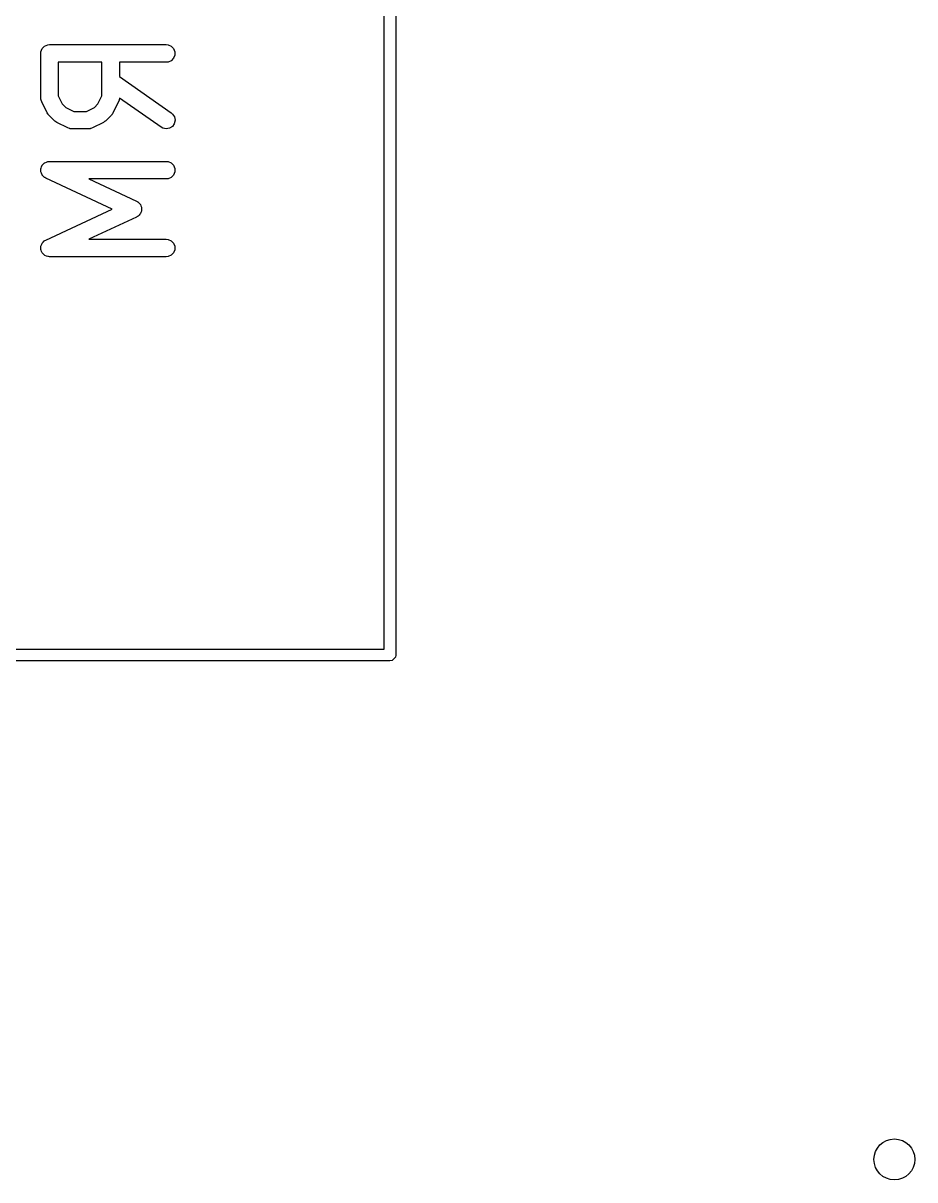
# Model space of a CAD drawing. Header units: inches. Extents: x 4.98 to 6.65, y -4.98 to -3.32.
# Drawn here: x 6.3456 to 6.6463, y -4.9337 to -4.5436 of the extents above; entities that cross this region are included whole.
import ezdxf

# ---------------------------------------------------------------- set-up
doc = ezdxf.new("R2010")
doc.units = ezdxf.units.IN
doc.header["$MEASUREMENT"] = 0
doc.layers.add('BLACK', color=250, linetype='CONTINUOUS')

msp = doc.modelspace()

# ---------------------------------------------------------------- linework, layer by layer
at = {"layer": 'BLACK', "linetype": 'CONTINUOUS'}
for p, q in [((6.47126, -3.49685), (6.47126, -4.75669)), ((6.46732, -4.75472), (6.46732, -3.49882)), ((6.35207, -4.55219), (6.35288, -4.55137)), ((6.35288, -4.55137), (6.35394, -4.55093)), ((6.35394, -4.55093), (6.35452, -4.55088)), ((6.35452, -4.55088), (6.39389, -4.55088)), ((6.39389, -4.55088), (6.39447, -4.55093)), ((6.39447, -4.55093), (6.39553, -4.55137)), ((6.39553, -4.55137), (6.39635, -4.55219)), ((6.35157, -4.55383), (6.35162, -4.55325)), ((6.35157, -4.56883), (6.35157, -4.55383)), ((6.35162, -4.55325), (6.35207, -4.55219)), ((6.39635, -4.55547), (6.39553, -4.55628)), ((6.39635, -4.55219), (6.39679, -4.55325)), ((6.39679, -4.55441), (6.39635, -4.55547)), ((6.39679, -4.55325), (6.39679, -4.55441)), ((6.37219, -4.55678), (6.35747, -4.55678)), ((6.35747, -4.55678), (6.35747, -4.56813)), ((6.37219, -4.56813), (6.37219, -4.55678)), ((6.39389, -4.55678), (6.3781, -4.55678)), ((6.3781, -4.55678), (6.3781, -4.56167)), ((6.39447, -4.55673), (6.39389, -4.55678)), ((6.39553, -4.55628), (6.39447, -4.55673)), ((6.3781, -4.56167), (6.39558, -4.57391)), ((6.35162, -4.5694), (6.35157, -4.56883)), ((6.35167, -4.5695), (6.35162, -4.5694)), ((6.35167, -4.56961), (6.35167, -4.5695)), ((6.35188, -4.57015), (6.35167, -4.56961)), ((6.35375, -4.5739), (6.35188, -4.57015)), ((6.35747, -4.56813), (6.35882, -4.57083)), ((6.35882, -4.57083), (6.36002, -4.57202)), ((6.36964, -4.57202), (6.37084, -4.57083)), ((6.37084, -4.57083), (6.37219, -4.56813)), ((6.37778, -4.57015), (6.37591, -4.5739)), ((6.37799, -4.56961), (6.37778, -4.57015)), ((6.378, -4.5695), (6.37799, -4.56961)), ((6.37804, -4.5694), (6.378, -4.5695)), ((6.37809, -4.56887), (6.37804, -4.5694)), ((6.3922, -4.57875), (6.37809, -4.56887)), ((6.35391, -4.57415), (6.35375, -4.5739)), ((6.35394, -4.57422), (6.35391, -4.57415)), ((6.35401, -4.5743), (6.35394, -4.57422)), ((6.35406, -4.57439), (6.35401, -4.5743)), ((6.35412, -4.57444), (6.35406, -4.57439)), ((6.35431, -4.57466), (6.35412, -4.57444)), ((6.35618, -4.57654), (6.35431, -4.57466)), ((6.36002, -4.57202), (6.36272, -4.57337)), ((6.36272, -4.57337), (6.36695, -4.57337)), ((6.36695, -4.57337), (6.36964, -4.57202)), ((6.37536, -4.57466), (6.37348, -4.57654)), ((6.37554, -4.57444), (6.37536, -4.57466)), ((6.3756, -4.57439), (6.37554, -4.57444)), ((6.37566, -4.5743), (6.3756, -4.57439)), ((6.37572, -4.57422), (6.37566, -4.5743)), ((6.37575, -4.57415), (6.37572, -4.57422)), ((6.37591, -4.5739), (6.37575, -4.57415)), ((6.39558, -4.57391), (6.39602, -4.57428)), ((6.39602, -4.57428), (6.39664, -4.57526)), ((6.35641, -4.57673), (6.35618, -4.57654)), ((6.35646, -4.57678), (6.35641, -4.57673)), ((6.35655, -4.57684), (6.35646, -4.57678)), ((6.35663, -4.57691), (6.35655, -4.57684)), ((6.3567, -4.57694), (6.35663, -4.57691)), ((6.35695, -4.57709), (6.3567, -4.57694)), ((6.3607, -4.57897), (6.35695, -4.57709)), ((6.36124, -4.57917), (6.3607, -4.57897)), ((6.36896, -4.57897), (6.36842, -4.57917)), ((6.37271, -4.57709), (6.36896, -4.57897)), ((6.37296, -4.57694), (6.37271, -4.57709)), ((6.37303, -4.57691), (6.37296, -4.57694)), ((6.37311, -4.57684), (6.37303, -4.57691)), ((6.3732, -4.57678), (6.37311, -4.57684)), ((6.37325, -4.57673), (6.3732, -4.57678)), ((6.37348, -4.57654), (6.37325, -4.57673)), ((6.3927, -4.57903), (6.3922, -4.57875)), ((6.39383, -4.57928), (6.3927, -4.57903)), ((6.39496, -4.57908), (6.39383, -4.57928)), ((6.39593, -4.57846), (6.39496, -4.57908)), ((6.39659, -4.57752), (6.39593, -4.57846)), ((6.39684, -4.57639), (6.39659, -4.57752)), ((6.39664, -4.57526), (6.39684, -4.57639)), ((6.36135, -4.57918), (6.36124, -4.57917)), ((6.36144, -4.57922), (6.36135, -4.57918)), ((6.36202, -4.57928), (6.36144, -4.57922)), ((6.36764, -4.57928), (6.36202, -4.57928)), ((6.36822, -4.57922), (6.36764, -4.57928)), ((6.36832, -4.57918), (6.36822, -4.57922)), ((6.36842, -4.57917), (6.36832, -4.57918)), ((6.35252, -4.59111), (6.35288, -4.59074)), ((6.35288, -4.59074), (6.35294, -4.59072)), ((6.35294, -4.59072), (6.35299, -4.59067)), ((6.35299, -4.59067), (6.35347, -4.5905)), ((6.35347, -4.5905), (6.35394, -4.5903)), ((6.35394, -4.5903), (6.35403, -4.59029)), ((6.35403, -4.59029), (6.35407, -4.59028)), ((6.35407, -4.59028), (6.35414, -4.59028)), ((6.35414, -4.59028), (6.35452, -4.59025)), ((6.35452, -4.59025), (6.39389, -4.59025)), ((6.39389, -4.59025), (6.39447, -4.5903)), ((6.39447, -4.5903), (6.39553, -4.59074)), ((6.39553, -4.59074), (6.39635, -4.59156)), ((6.3516, -4.59365), (6.35162, -4.59314)), ((6.35162, -4.59371), (6.3516, -4.59365)), ((6.35162, -4.59262), (6.35165, -4.59256)), ((6.35162, -4.59314), (6.35162, -4.59262)), ((6.35162, -4.59378), (6.35162, -4.59371)), ((6.35182, -4.59425), (6.35162, -4.59378)), ((6.35165, -4.5925), (6.35187, -4.59203)), ((6.35165, -4.59256), (6.35165, -4.5925)), ((6.352, -4.59473), (6.35182, -4.59425)), ((6.35187, -4.59203), (6.35207, -4.59156)), ((6.35207, -4.59156), (6.35211, -4.59151)), ((6.35211, -4.59151), (6.35214, -4.59145)), ((6.35214, -4.59145), (6.35252, -4.59111)), ((6.39635, -4.59156), (6.39679, -4.59262)), ((6.39679, -4.59378), (6.39635, -4.59484)), ((6.39679, -4.59262), (6.39679, -4.59378)), ((6.35204, -4.59478), (6.352, -4.59473)), ((6.35207, -4.59484), (6.35204, -4.59478)), ((6.35243, -4.5952), (6.35207, -4.59484)), ((6.35277, -4.59558), (6.35243, -4.5952)), ((6.35285, -4.59563), (6.35277, -4.59558)), ((6.35288, -4.59565), (6.35285, -4.59563)), ((6.35294, -4.59568), (6.35288, -4.59565)), ((6.35327, -4.59588), (6.35294, -4.59568)), ((6.37566, -4.60632), (6.35327, -4.59588)), ((6.39389, -4.59615), (6.36783, -4.59615)), ((6.36783, -4.59615), (6.38389, -4.60365)), ((6.39447, -4.5961), (6.39389, -4.59615)), ((6.39553, -4.59565), (6.39447, -4.5961)), ((6.39635, -4.59484), (6.39553, -4.59565)), ((6.35327, -4.61677), (6.37566, -4.60632)), ((6.38389, -4.60365), (6.3841, -4.60377)), ((6.3841, -4.60377), (6.38417, -4.6038)), ((6.38417, -4.6038), (6.38422, -4.60384)), ((6.38422, -4.60384), (6.38439, -4.60394)), ((6.38439, -4.60394), (6.38469, -4.60427)), ((6.38469, -4.60427), (6.38502, -4.60458)), ((6.38502, -4.60458), (6.38508, -4.60469)), ((6.38508, -4.60469), (6.38517, -4.60479)), ((6.38517, -4.60479), (6.38532, -4.60521)), ((6.38532, -4.60521), (6.38551, -4.60562)), ((6.38551, -4.60562), (6.38552, -4.60575)), ((6.38552, -4.60575), (6.38556, -4.60587)), ((6.38556, -4.60587), (6.38554, -4.60632)), ((6.38554, -4.60632), (6.38556, -4.60677)), ((6.38389, -4.609), (6.36783, -4.61649)), ((6.3841, -4.60887), (6.38389, -4.609)), ((6.38417, -4.60885), (6.3841, -4.60887)), ((6.38422, -4.6088), (6.38417, -4.60885)), ((6.38439, -4.6087), (6.38422, -4.6088)), ((6.38469, -4.60837), (6.38439, -4.6087)), ((6.38502, -4.60807), (6.38469, -4.60837)), ((6.38508, -4.60795), (6.38502, -4.60807)), ((6.38517, -4.60785), (6.38508, -4.60795)), ((6.38532, -4.60743), (6.38517, -4.60785)), ((6.38551, -4.60703), (6.38532, -4.60743)), ((6.38552, -4.60689), (6.38551, -4.60703)), ((6.38556, -4.60677), (6.38552, -4.60689)), ((6.35182, -4.6184), (6.352, -4.61791)), ((6.352, -4.61791), (6.35204, -4.61787)), ((6.35204, -4.61787), (6.35207, -4.61781)), ((6.35207, -4.61781), (6.35243, -4.61744)), ((6.35243, -4.61744), (6.35277, -4.61707)), ((6.35277, -4.61707), (6.35285, -4.61702)), ((6.35285, -4.61702), (6.35288, -4.61699)), ((6.35288, -4.61699), (6.35294, -4.61696)), ((6.35294, -4.61696), (6.35327, -4.61677)), ((6.36783, -4.61649), (6.39389, -4.61649)), ((6.39389, -4.61649), (6.39447, -4.61655)), ((6.39447, -4.61655), (6.39553, -4.61699)), ((6.39553, -4.61699), (6.39635, -4.61781)), ((6.39635, -4.61781), (6.39679, -4.61887)), ((6.3516, -4.619), (6.35162, -4.61894)), ((6.35162, -4.61951), (6.3516, -4.619)), ((6.35162, -4.61887), (6.35182, -4.6184)), ((6.35162, -4.61894), (6.35162, -4.61887)), ((6.35162, -4.62002), (6.35162, -4.61951)), ((6.35165, -4.62008), (6.35162, -4.62002)), ((6.35165, -4.62015), (6.35165, -4.62008)), ((6.35187, -4.62061), (6.35165, -4.62015)), ((6.35207, -4.62109), (6.35187, -4.62061)), ((6.35211, -4.62113), (6.35207, -4.62109)), ((6.35214, -4.62119), (6.35211, -4.62113)), ((6.35252, -4.62154), (6.35214, -4.62119)), ((6.35288, -4.6219), (6.35252, -4.62154)), ((6.35294, -4.62193), (6.35288, -4.6219)), ((6.35299, -4.62197), (6.35294, -4.62193)), ((6.35347, -4.62215), (6.35299, -4.62197)), ((6.39553, -4.6219), (6.39447, -4.62234)), ((6.39635, -4.62109), (6.39553, -4.6219)), ((6.39679, -4.62002), (6.39635, -4.62109)), ((6.39679, -4.61887), (6.39679, -4.62002)), ((6.35394, -4.62234), (6.35347, -4.62215)), ((6.35403, -4.62235), (6.35394, -4.62234)), ((6.35407, -4.62236), (6.35403, -4.62235)), ((6.35414, -4.62236), (6.35407, -4.62236)), ((6.35452, -4.6224), (6.35414, -4.62236)), ((6.39389, -4.6224), (6.35452, -4.6224)), ((6.39447, -4.62234), (6.39389, -4.6224)), ((5.57488, -4.75472), (6.46732, -4.75472)), ((6.47111, -4.75745), (6.47004, -4.75851)), ((6.47126, -4.75669), (6.47111, -4.75745)), ((6.46929, -4.75866), (5.58669, -4.75866)), ((6.47004, -4.75851), (6.46929, -4.75866))]:
    msp.add_line(p, q, dxfattribs=at)
at = {"layer": 'BLACK'}
msp.add_circle((6.63937, -4.92677), 0.00689, dxfattribs=at)
msp.add_circle((6.63937, -4.92677), 0.00689, dxfattribs=at)

doc.saveas('drawing.dxf')
